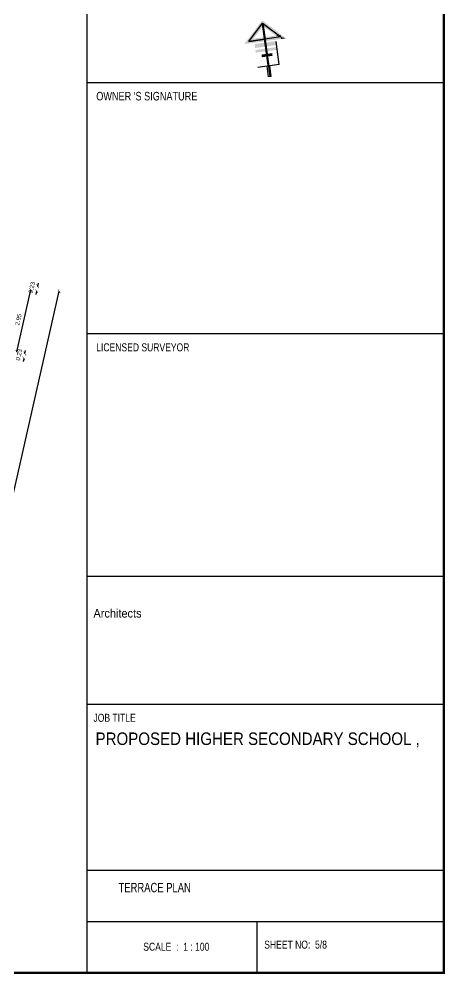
# Model space of a CAD drawing. Header units: metres. Extents: x 6101839 to 6102590, y -6659932 to -6659648.
# Drawn here: x 6102570.39 to 6102590.19, y -6659728.29 to -6659683.91 of the extents above; entities that cross this region are included whole.
import ezdxf

# ---------------------------------------------------------------- set-up
doc = ezdxf.new("R2010")
doc.units = ezdxf.units.M
doc.header["$LTSCALE"] = 500
doc.header["$MEASUREMENT"] = 0
doc.layers.get('0').update_dxf_attribs({"linetype": 'CONTINUOUS'})
doc.layers.get('Defpoints').update_dxf_attribs({"linetype": 'CONTINUOUS'})
for name, color, linetype in [('ED', 30, 'CONTINUOUS'), ('TEXT1', 7, 'CONTINUOUS'), ('TITLE', 7, 'CONTINUOUS')]:
    doc.layers.add(name, color=color, linetype=linetype)
doc.styles.add('A', font='GOTHIC.TTF', dxfattribs={"width": 0.96, "height": 6.5})
doc.styles.add('J2', font='GOTHIC.TTF', dxfattribs={"height": 4.75})
doc.styles.add('TITLE1', font='GOTHIC.TTF', dxfattribs={"width": 0.75, "height": 0.2})
doc.styles.add('USA TEXT', font='GOTHIC.TTF')
doc.dimstyles.new('1-100-ED', dxfattribs={"dimtxt": 0.2, "dimasz": 0.15, "dimexe": 0.18, "dimexo": 0.0625, "dimgap": 0.15, "dimtad": 1, "dimzin": 0, "dimdsep": 46, "dimtxsty": 'USA TEXT', "dimblk": 'ARCHTICK', "dimcen": 0.1, "dimse1": 1, "dimse2": 1, "dimclrd": 256, "dimclrt": 256, "dimadec": 0, "dimazin": 0, "dimtfac": 1, "dimtofl": 0, "dimtmove": 0, "dimatfit": 3, "dimldrblk": 'ARCHTICK', "dimfxl": 0.18, "dimtolj": 1, "dimtzin": 0, "dimarcsym": 0})

# ---------------------------------------------------------------- blocks, each defined once
blk = doc.blocks.new('_ArchTick')
at = {"color": 0, "linetype": 'ByBlock', "const_width": 0.15}
blk.add_lwpolyline([(-0.5, -0.5), (0.5, 0.5)], dxfattribs=at)
blk = doc.blocks.new('*D110')
at = {"layer": 'Defpoints', "color": 0, "transparency": 16777216}
for p in [(6102566.588, -6659698.775), (6102566.863, -6659698.602), (6102570.654, -6659699.46)]:
    blk.add_point(p, dxfattribs=at)
at = {"layer": 'ED', "lineweight": -2, "transparency": 16777216}
for p, q in [((6102570.654, -6659699.46), (6102570.688, -6659699.313)), ((6102570.604, -6659699.684), (6102570.571, -6659699.83))]:
    blk.add_line(p, q, dxfattribs=at)
at = {"layer": 'ED', "lineweight": -2, "transparency": 16777216, "xscale": 0.15, "yscale": 0.15, "zscale": 0.15}
for p, rotation in [((6102570.654, -6659699.46), 257.2503814077004), ((6102570.604, -6659699.684), 77.25038140770046)]:
    blk.add_blockref('_ArchTick', p, dxfattribs=dict(at, rotation=rotation))
at = {"layer": 'ED', "transparency": 16777216, "insert": (6102570.38, -6659699.515), "char_height": 0.2, "attachment_point": 5, "rotation": 77.2504, "style": 'USA TEXT'}
blk.add_mtext('\\A1;0.23', dxfattribs=at)
blk = doc.blocks.new('*D111')
at = {"layer": 'Defpoints', "color": 0, "transparency": 16777216}
for p in [(6102563.876, -6659694.901), (6102570.926, -6659696.497), (6102566.863, -6659698.602)]:
    blk.add_point(p, dxfattribs=at)
at = {"layer": 'ED', "lineweight": -2, "transparency": 16777216}
blk.add_line((6102570.275, -6659699.374), (6102570.926, -6659696.497), dxfattribs=at)
at = {"layer": 'ED', "lineweight": -2, "transparency": 16777216, "xscale": 0.15, "yscale": 0.15, "zscale": 0.15}
for p, rotation in [((6102570.926, -6659696.497), 77.25038140770049), ((6102570.275, -6659699.374), 257.2503814077004)]:
    blk.add_blockref('_ArchTick', p, dxfattribs=dict(at, rotation=rotation))
at = {"layer": 'ED', "transparency": 16777216, "insert": (6102570.352, -6659697.879), "char_height": 0.2, "attachment_point": 5, "rotation": 77.2504, "style": 'USA TEXT'}
blk.add_mtext('\\A1;2.95', dxfattribs=at)
blk = doc.blocks.new('*D112')
at = {"layer": 'Defpoints', "color": 0, "transparency": 16777216}
for p in [(6102563.876, -6659694.901), (6102564.151, -6659694.728), (6102571.25, -6659696.334)]:
    blk.add_point(p, dxfattribs=at)
at = {"layer": 'ED', "lineweight": -2, "transparency": 16777216}
for p, q in [((6102571.25, -6659696.334), (6102571.283, -6659696.188)), ((6102571.199, -6659696.558), (6102571.166, -6659696.705))]:
    blk.add_line(p, q, dxfattribs=at)
at = {"layer": 'ED', "lineweight": -2, "transparency": 16777216, "xscale": 0.15, "yscale": 0.15, "zscale": 0.15}
for p, rotation in [((6102571.25, -6659696.334), 257.2503814077004), ((6102571.199, -6659696.558), 77.25038140770046)]:
    blk.add_blockref('_ArchTick', p, dxfattribs=dict(at, rotation=rotation))
at = {"layer": 'ED', "transparency": 16777216, "insert": (6102570.976, -6659696.39), "char_height": 0.2, "attachment_point": 5, "rotation": 77.2504, "style": 'USA TEXT'}
blk.add_mtext('\\A1;0.23', dxfattribs=at)
blk = doc.blocks.new('*D242')
at = {"layer": 'Defpoints', "color": 0, "transparency": 16777216}
for p in [(6102563.88, -6659694.667), (6102572.245, -6659696.559), (6102559.105, -6659715.773)]:
    blk.add_point(p, dxfattribs=at)
at = {"layer": 'ED', "lineweight": -2, "transparency": 16777216}
blk.add_line((6102567.469, -6659717.666), (6102572.245, -6659696.559), dxfattribs=at)
at = {"layer": 'ED', "lineweight": -2, "transparency": 16777216, "xscale": 0.15, "yscale": 0.15, "zscale": 0.15}
for p, rotation in [((6102572.245, -6659696.559), 77.25001025815077), ((6102567.469, -6659717.666), 257.2500102581507)]:
    blk.add_blockref('_ArchTick', p, dxfattribs=dict(at, rotation=rotation))
at = {"layer": 'ED', "transparency": 16777216, "insert": (6102569.608, -6659707.056), "char_height": 0.2, "attachment_point": 5, "rotation": 77.25, "style": 'USA TEXT'}
blk.add_mtext('\\A1;21.64', dxfattribs=at)

msp = doc.modelspace()

# ---------------------------------------------------------------- linework, layer by layer
at = {"linetype": 'ByBlock'}
for p, q in [((6102581.06907, -6659684.94863), (6102581.71079, -6659684.10178)), ((6102581.71079, -6659684.10178), (6102582.55764, -6659684.7435)), ((6102582.55764, -6659684.7435), (6102581.06907, -6659684.94863)), ((6102581.06907, -6659684.94863), (6102581.81335, -6659684.84606)), ((6102581.81335, -6659684.84606), (6102582.05266, -6659686.58273))]:
    msp.add_line(p, q, dxfattribs=at)
at = {"color": 1, "linetype": 'ByBlock'}
for p, q in [((6102582.48048, -6659686.01816), (6102582.33399, -6659684.95513)), ((6102582.48048, -6659686.01816), (6102581.4881, -6659686.15491)), ((6102581.99064, -6659686.59127), (6102581.92227, -6659686.09508)), ((6102582.11469, -6659686.57418), (6102582.04631, -6659686.07799)), ((6102582.11469, -6659686.57418), (6102581.99064, -6659686.59127))]:
    msp.add_line(p, q, dxfattribs=at)
at = {"const_width": 0.1}
msp.add_lwpolyline([(6102581.98429, -6659686.08654), (6102581.71099, -6659684.10325)], dxfattribs=at)
for points in [[(6102580.85728, -6659685.07261), (6102581.28086, -6659684.82464), (6102581.69266, -6659683.97021), (6102581.72892, -6659684.23335)], [(6102581.69266, -6659683.97021), (6102581.72892, -6659684.23335), (6102582.79506, -6659684.80559), (6102582.32021, -6659684.68142)], [(6102582.57046, -6659684.83654), (6102582.54482, -6659684.65047), (6102580.85728, -6659685.07261), (6102581.28086, -6659684.82464)], [(6102582.79506, -6659684.80559), (6102582.32021, -6659684.68142), (6102582.57046, -6659684.83654), (6102582.54482, -6659684.65047)], [(6102582.35655, -6659685.11882), (6102582.33091, -6659684.93275), (6102581.36417, -6659685.25557), (6102581.33853, -6659685.0695)], [(6102581.36417, -6659685.25557), (6102581.33853, -6659685.0695), (6102581.36417, -6659685.25557), (6102581.33853, -6659685.0695)], [(6102582.38646, -6659685.3359), (6102582.36937, -6659685.21185), (6102581.39409, -6659685.47265), (6102581.37699, -6659685.3486)], [(6102581.39409, -6659685.47265), (6102581.37699, -6659685.3486), (6102581.39409, -6659685.47265), (6102581.37699, -6659685.3486)], [(6102582.17256, -6659685.61818), (6102582.15546, -6659685.49414), (6102581.67637, -6659685.68656), (6102581.65927, -6659685.56251)], [(6102581.67637, -6659685.68656), (6102581.65927, -6659685.56251), (6102581.67637, -6659685.68656), (6102581.65927, -6659685.56251)]]:
    msp.add_trace(points)
at = {"color": 1}
msp.add_trace([(6102581.4881, -6659686.15491), (6102581.35135, -6659685.16253), (6102581.4881, -6659686.15491), (6102581.35135, -6659685.16253)], dxfattribs=at)
at = {"layer": 'TITLE', "color": 12, "linetype": 'ByBlock'}
msp.add_line((6102573.53181, -6659648.34397), (6102573.53181, -6659728.23897), dxfattribs=at)
at = {"layer": 'TITLE', "color": 1, "linetype": 'ByBlock'}
for p, q in [((6102573.53181, -6659686.85698), (6102590.13778, -6659686.85698)), ((6102573.53181, -6659698.51893), (6102590.13778, -6659698.51893)), ((6102573.53181, -6659709.79712), (6102590.13778, -6659709.79712)), ((6102573.53181, -6659715.74636), (6102590.13778, -6659715.74636)), ((6102573.53181, -6659723.46897), (6102590.13778, -6659723.46897)), ((6102573.53181, -6659725.85584), (6102590.13778, -6659725.85584)), ((6102581.46412, -6659728.23897), (6102581.46412, -6659725.85584))]:
    msp.add_line(p, q, dxfattribs=at)
at = {"layer": 'TITLE', "color": 12, "const_width": 0.1}
msp.add_lwpolyline([(6102462.64971, -6659728.23897), (6102590.13778, -6659728.23897), (6102590.13778, -6659648.34397), (6102462.64971, -6659648.34397)], close=True, dxfattribs=at)

# ---------------------------------------------------------------- texts
at = {"layer": 'TEXT1', "style": 'J2', "width": 0.9}
msp.add_text('PROPOSED HIGHER SECONDARY SCHOOL ,', height=0.5826137, dxfattribs=at).set_placement((6102573.94079, -6659717.65048))
at = {"layer": 'TITLE', "color": 3, "style": 'A'}
for s, height, width, p in [("OWNER 'S SIGNATURE", 0.3966157, 0.8, (6102573.97363, -6659687.69176)), ('LICENSED SURVEYOR', 0.3718272, 0.8, (6102573.97363, -6659699.35371)), ('Architects', 0.396616, 0.96, (6102573.84356, -6659711.72702)), ('JOB TITLE', 0.371827, 0.8, (6102573.84356, -6659716.57226)), ('SCALE  :  1 : 100', 0.3718272, 0.8, (6102576.16055, -6659727.21227)), ('SHEET NO:  5/8', 0.3718272, 0.8, (6102581.78457, -6659727.11366))]:
    msp.add_text(s, height=height, dxfattribs=dict(at, width=width)).set_placement(p)
at = {"layer": 'TITLE', "color": 5, "insert": (6102575.01089, -6659724.05629), "char_height": 0.4370086, "width": 20.4747039, "attachment_point": 1, "style": 'TITLE1'}
msp.add_mtext('\\pxt25.995,43.683;TERRACE PLAN', dxfattribs=at)

# ---------------------------------------------------------------- dimensions: what is measured, and where the dimension line sits
at = {"layer": 'ED'}
dim = msp.add_aligned_dim(p1=(6102559.10458, -6659715.77298), p2=(6102563.88046, -6659694.66661), distance=-8.5755, dimstyle='1-100-ED', dxfattribs=at)
dim.commit()
dim.dimension.update_dxf_attribs({"geometry": '*D242', "text_midpoint": (6102569.60782, -6659707.0561)})
for base, p1, p2, picture, middle in [((6102571.24975, -6659696.33407), (6102563.87566, -6659694.90134), (6102564.15076, -6659694.72778), '*D112', (6102571.22438, -6659696.44623)), ((6102570.65441, -6659699.45955), (6102566.58754, -6659698.77516), (6102566.86263, -6659698.60159), '*D110', (6102570.62903, -6659699.57172))]:
    dim = msp.add_linear_dim(base=base, p1=p1, p2=p2, angle=257.250381, dimstyle='1-100-ED', dxfattribs=at)
    dim.commit()
    dim.dimension.update_dxf_attribs({"geometry": picture, "text_midpoint": middle, "dimtype": 160})
dim = msp.add_linear_dim(base=(6102570.92623, -6659696.49668), p1=(6102566.86263, -6659698.60159), p2=(6102563.87566, -6659694.90134), angle=257.250381, dimstyle='1-100-ED', dxfattribs=at)
dim.commit()
dim.dimension.update_dxf_attribs({"geometry": '*D111', "text_midpoint": (6102570.35199, -6659697.87893)})

doc.saveas('drawing.dxf')
